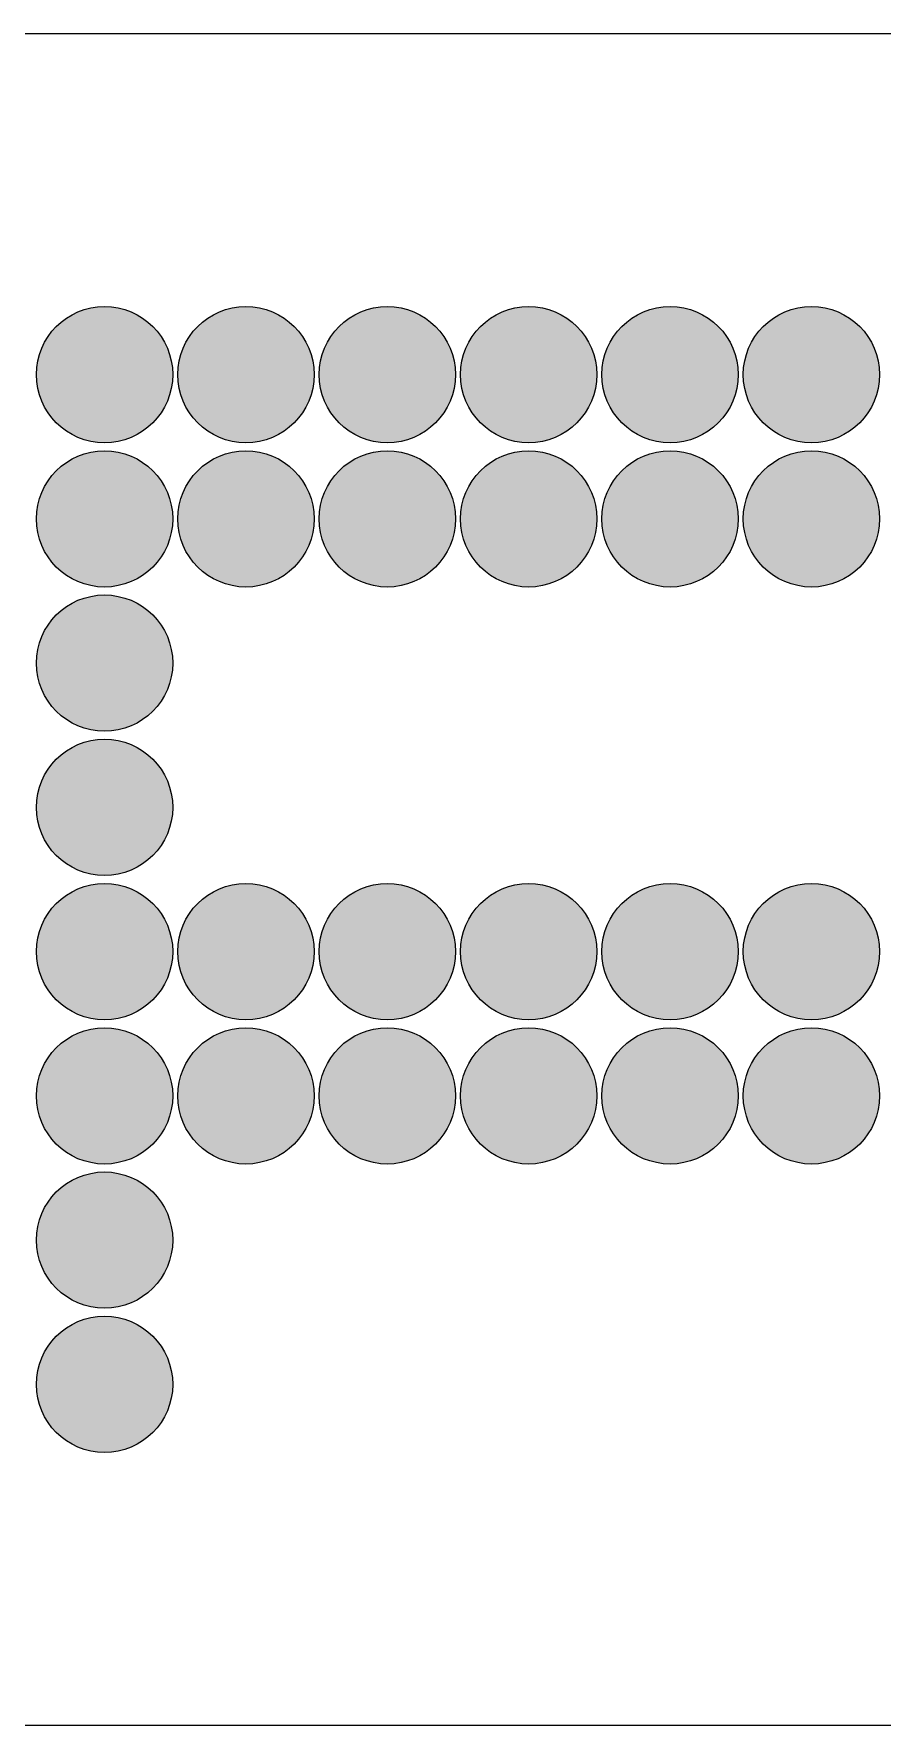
# Model space of a CAD drawing. Header units: inches. Extents: x 36 to 176, y 106 to 173.
# Drawn here: x 105.7 to 139.2, y 106.2 to 173.2 of the extents above; entities that cross this region are included whole.
import ezdxf

# ---------------------------------------------------------------- set-up
doc = ezdxf.new("R2010")
doc.units = ezdxf.units.IN
doc.header["$MEASUREMENT"] = 0
doc.layers.add('CUT', color=7, linetype='Continuous')
doc.layers.add('ENGRAVE', color=7, linetype='Continuous')

# ---------------------------------------------------------------- blocks, each defined once
blk = doc.blocks.new('block 2')
at = {"layer": 'CUT', "color": 7, "lineweight": 5, "true_color": 0xffffff}
blk.add_lwpolyline([(175.65, 173.2), (35.65, 173.2), (35.65, 106.2), (175.65, 106.2), (175.65, 173.2)], dxfattribs=at)
blk = doc.blocks.new('block 3')
at = {"layer": 'ENGRAVE', "true_color": 0xff0000}
h = blk.add_hatch(color=1, dxfattribs=at)
h.dxf.hatch_style = 2
edge = h.paths.add_edge_path()
edge.add_spline(control_points=[(116.95, 159.7), (116.95, 158.209), (118.159, 157), (119.65, 157), (121.141, 157), (122.35, 158.209), (122.35, 159.7), (122.35, 161.191), (121.141, 162.4), (119.65, 162.4), (118.159, 162.4), (116.95, 161.191), (116.95, 159.7), (116.95, 159.7), (116.95, 159.7), (116.95, 159.7)], knot_values=[0, 0, 0, 0, 1, 1, 1, 2, 2, 2, 3, 3, 3, 4, 4, 4, 5, 5, 5, 5], degree=3, periodic=1)
at = {"layer": 'ENGRAVE', "color": 7, "lineweight": 5, "true_color": 0xffffff}
blk.add_open_spline([(116.95, 159.7), (116.95, 158.209), (118.159, 157), (119.65, 157), (121.141, 157), (122.35, 158.209), (122.35, 159.7), (122.35, 161.191), (121.141, 162.4), (119.65, 162.4), (118.159, 162.4), (116.95, 161.191), (116.95, 159.7), (116.95, 159.7), (116.95, 159.7), (116.95, 159.7)], degree=3, knots=[0, 0, 0, 0, 1, 1, 1, 2, 2, 2, 3, 3, 3, 4, 4, 4, 5, 5, 5, 5], dxfattribs=at)
blk = doc.blocks.new('block 4')
at = {"layer": 'ENGRAVE', "true_color": 0xff0000}
h = blk.add_hatch(color=1, dxfattribs=at)
h.dxf.hatch_style = 2
edge = h.paths.add_edge_path()
edge.add_spline(control_points=[(116.95, 136.843), (116.95, 135.352), (118.159, 134.143), (119.65, 134.143), (121.141, 134.143), (122.35, 135.352), (122.35, 136.843), (122.35, 138.334), (121.141, 139.543), (119.65, 139.543), (118.159, 139.543), (116.95, 138.334), (116.95, 136.843), (116.95, 136.843), (116.95, 136.843), (116.95, 136.843)], knot_values=[0, 0, 0, 0, 1, 1, 1, 2, 2, 2, 3, 3, 3, 4, 4, 4, 5, 5, 5, 5], degree=3, periodic=1)
at = {"layer": 'ENGRAVE', "color": 7, "lineweight": 5, "true_color": 0xffffff}
blk.add_open_spline([(116.95, 136.843), (116.95, 135.352), (118.159, 134.143), (119.65, 134.143), (121.141, 134.143), (122.35, 135.352), (122.35, 136.843), (122.35, 138.334), (121.141, 139.543), (119.65, 139.543), (118.159, 139.543), (116.95, 138.334), (116.95, 136.843), (116.95, 136.843), (116.95, 136.843), (116.95, 136.843)], degree=3, knots=[0, 0, 0, 0, 1, 1, 1, 2, 2, 2, 3, 3, 3, 4, 4, 4, 5, 5, 5, 5], dxfattribs=at)
blk = doc.blocks.new('block 5')
at = {"layer": 'ENGRAVE', "true_color": 0xff0000}
h = blk.add_hatch(color=1, dxfattribs=at)
h.dxf.hatch_style = 2
edge = h.paths.add_edge_path()
edge.add_spline(control_points=[(116.95, 131.129), (116.95, 129.637), (118.159, 128.429), (119.65, 128.429), (121.141, 128.429), (122.35, 129.637), (122.35, 131.129), (122.35, 132.62), (121.141, 133.829), (119.65, 133.829), (118.159, 133.829), (116.95, 132.62), (116.95, 131.129), (116.95, 131.129), (116.95, 131.129), (116.95, 131.129)], knot_values=[0, 0, 0, 0, 1, 1, 1, 2, 2, 2, 3, 3, 3, 4, 4, 4, 5, 5, 5, 5], degree=3, periodic=1)
at = {"layer": 'ENGRAVE', "color": 7, "lineweight": 5, "true_color": 0xffffff}
blk.add_open_spline([(116.95, 131.129), (116.95, 129.637), (118.159, 128.429), (119.65, 128.429), (121.141, 128.429), (122.35, 129.637), (122.35, 131.129), (122.35, 132.62), (121.141, 133.829), (119.65, 133.829), (118.159, 133.829), (116.95, 132.62), (116.95, 131.129), (116.95, 131.129), (116.95, 131.129), (116.95, 131.129)], degree=3, knots=[0, 0, 0, 0, 1, 1, 1, 2, 2, 2, 3, 3, 3, 4, 4, 4, 5, 5, 5, 5], dxfattribs=at)
blk = doc.blocks.new('block 12')
at = {"layer": 'ENGRAVE', "true_color": 0xff0000}
h = blk.add_hatch(color=1, dxfattribs=at)
h.dxf.hatch_style = 2
edge = h.paths.add_edge_path()
edge.add_spline(control_points=[(122.55, 136.843), (122.55, 135.352), (123.759, 134.143), (125.25, 134.143), (126.741, 134.143), (127.95, 135.352), (127.95, 136.843), (127.95, 138.334), (126.741, 139.543), (125.25, 139.543), (123.759, 139.543), (122.55, 138.334), (122.55, 136.843), (122.55, 136.843), (122.55, 136.843), (122.55, 136.843)], knot_values=[0, 0, 0, 0, 1, 1, 1, 2, 2, 2, 3, 3, 3, 4, 4, 4, 5, 5, 5, 5], degree=3, periodic=1)
at = {"layer": 'ENGRAVE', "color": 7, "lineweight": 5, "true_color": 0xffffff}
blk.add_open_spline([(122.55, 136.843), (122.55, 135.352), (123.759, 134.143), (125.25, 134.143), (126.741, 134.143), (127.95, 135.352), (127.95, 136.843), (127.95, 138.334), (126.741, 139.543), (125.25, 139.543), (123.759, 139.543), (122.55, 138.334), (122.55, 136.843), (122.55, 136.843), (122.55, 136.843), (122.55, 136.843)], degree=3, knots=[0, 0, 0, 0, 1, 1, 1, 2, 2, 2, 3, 3, 3, 4, 4, 4, 5, 5, 5, 5], dxfattribs=at)
blk = doc.blocks.new('block 16')
at = {"layer": 'ENGRAVE', "true_color": 0xff0000}
h = blk.add_hatch(color=1, dxfattribs=at)
h.dxf.hatch_style = 2
edge = h.paths.add_edge_path()
edge.add_spline(control_points=[(116.95, 153.986), (116.95, 152.495), (118.159, 151.286), (119.65, 151.286), (121.141, 151.286), (122.35, 152.495), (122.35, 153.986), (122.35, 155.477), (121.141, 156.686), (119.65, 156.686), (118.159, 156.686), (116.95, 155.477), (116.95, 153.986), (116.95, 153.986), (116.95, 153.986), (116.95, 153.986)], knot_values=[0, 0, 0, 0, 1, 1, 1, 2, 2, 2, 3, 3, 3, 4, 4, 4, 5, 5, 5, 5], degree=3, periodic=1)
at = {"layer": 'ENGRAVE', "color": 7, "lineweight": 5, "true_color": 0xffffff}
blk.add_open_spline([(116.95, 153.986), (116.95, 152.495), (118.159, 151.286), (119.65, 151.286), (121.141, 151.286), (122.35, 152.495), (122.35, 153.986), (122.35, 155.477), (121.141, 156.686), (119.65, 156.686), (118.159, 156.686), (116.95, 155.477), (116.95, 153.986), (116.95, 153.986), (116.95, 153.986), (116.95, 153.986)], degree=3, knots=[0, 0, 0, 0, 1, 1, 1, 2, 2, 2, 3, 3, 3, 4, 4, 4, 5, 5, 5, 5], dxfattribs=at)
blk = doc.blocks.new('block 18')
at = {"layer": 'ENGRAVE', "true_color": 0xff0000}
h = blk.add_hatch(color=1, dxfattribs=at)
h.dxf.hatch_style = 2
edge = h.paths.add_edge_path()
edge.add_spline(control_points=[(105.75, 136.843), (105.75, 135.352), (106.959, 134.143), (108.45, 134.143), (109.941, 134.143), (111.15, 135.352), (111.15, 136.843), (111.15, 138.334), (109.941, 139.543), (108.45, 139.543), (106.959, 139.543), (105.75, 138.334), (105.75, 136.843), (105.75, 136.843), (105.75, 136.843), (105.75, 136.843)], knot_values=[0, 0, 0, 0, 1, 1, 1, 2, 2, 2, 3, 3, 3, 4, 4, 4, 5, 5, 5, 5], degree=3, periodic=1)
at = {"layer": 'ENGRAVE', "color": 7, "lineweight": 5, "true_color": 0xffffff}
blk.add_open_spline([(105.75, 136.843), (105.75, 135.352), (106.959, 134.143), (108.45, 134.143), (109.941, 134.143), (111.15, 135.352), (111.15, 136.843), (111.15, 138.334), (109.941, 139.543), (108.45, 139.543), (106.959, 139.543), (105.75, 138.334), (105.75, 136.843), (105.75, 136.843), (105.75, 136.843), (105.75, 136.843)], degree=3, knots=[0, 0, 0, 0, 1, 1, 1, 2, 2, 2, 3, 3, 3, 4, 4, 4, 5, 5, 5, 5], dxfattribs=at)
blk = doc.blocks.new('block 19')
at = {"layer": 'ENGRAVE', "true_color": 0xff0000}
h = blk.add_hatch(color=1, dxfattribs=at)
h.dxf.hatch_style = 2
edge = h.paths.add_edge_path()
edge.add_spline(control_points=[(105.75, 153.986), (105.75, 152.495), (106.959, 151.286), (108.45, 151.286), (109.941, 151.286), (111.15, 152.495), (111.15, 153.986), (111.15, 155.477), (109.941, 156.686), (108.45, 156.686), (106.959, 156.686), (105.75, 155.477), (105.75, 153.986), (105.75, 153.986), (105.75, 153.986), (105.75, 153.986)], knot_values=[0, 0, 0, 0, 1, 1, 1, 2, 2, 2, 3, 3, 3, 4, 4, 4, 5, 5, 5, 5], degree=3, periodic=1)
at = {"layer": 'ENGRAVE', "color": 7, "lineweight": 5, "true_color": 0xffffff}
blk.add_open_spline([(105.75, 153.986), (105.75, 152.495), (106.959, 151.286), (108.45, 151.286), (109.941, 151.286), (111.15, 152.495), (111.15, 153.986), (111.15, 155.477), (109.941, 156.686), (108.45, 156.686), (106.959, 156.686), (105.75, 155.477), (105.75, 153.986), (105.75, 153.986), (105.75, 153.986), (105.75, 153.986)], degree=3, knots=[0, 0, 0, 0, 1, 1, 1, 2, 2, 2, 3, 3, 3, 4, 4, 4, 5, 5, 5, 5], dxfattribs=at)
blk = doc.blocks.new('block 47')
at = {"layer": 'ENGRAVE', "true_color": 0xff0000}
h = blk.add_hatch(color=1, dxfattribs=at)
h.dxf.hatch_style = 2
edge = h.paths.add_edge_path()
edge.add_spline(control_points=[(105.75, 131.129), (105.75, 129.637), (106.959, 128.429), (108.45, 128.429), (109.941, 128.429), (111.15, 129.637), (111.15, 131.129), (111.15, 132.62), (109.941, 133.829), (108.45, 133.829), (106.959, 133.829), (105.75, 132.62), (105.75, 131.129), (105.75, 131.129), (105.75, 131.129), (105.75, 131.129)], knot_values=[0, 0, 0, 0, 1, 1, 1, 2, 2, 2, 3, 3, 3, 4, 4, 4, 5, 5, 5, 5], degree=3, periodic=1)
at = {"layer": 'ENGRAVE', "color": 7, "lineweight": 5, "true_color": 0xffffff}
blk.add_open_spline([(105.75, 131.129), (105.75, 129.637), (106.959, 128.429), (108.45, 128.429), (109.941, 128.429), (111.15, 129.637), (111.15, 131.129), (111.15, 132.62), (109.941, 133.829), (108.45, 133.829), (106.959, 133.829), (105.75, 132.62), (105.75, 131.129), (105.75, 131.129), (105.75, 131.129), (105.75, 131.129)], degree=3, knots=[0, 0, 0, 0, 1, 1, 1, 2, 2, 2, 3, 3, 3, 4, 4, 4, 5, 5, 5, 5], dxfattribs=at)
blk = doc.blocks.new('block 49')
at = {"layer": 'ENGRAVE', "true_color": 0xff0000}
h = blk.add_hatch(color=1, dxfattribs=at)
h.dxf.hatch_style = 2
edge = h.paths.add_edge_path()
edge.add_spline(control_points=[(122.55, 159.7), (122.55, 158.209), (123.759, 157), (125.25, 157), (126.741, 157), (127.95, 158.209), (127.95, 159.7), (127.95, 161.191), (126.741, 162.4), (125.25, 162.4), (123.759, 162.4), (122.55, 161.191), (122.55, 159.7), (122.55, 159.7), (122.55, 159.7), (122.55, 159.7)], knot_values=[0, 0, 0, 0, 1, 1, 1, 2, 2, 2, 3, 3, 3, 4, 4, 4, 5, 5, 5, 5], degree=3, periodic=1)
at = {"layer": 'ENGRAVE', "color": 7, "lineweight": 5, "true_color": 0xffffff}
blk.add_open_spline([(122.55, 159.7), (122.55, 158.209), (123.759, 157), (125.25, 157), (126.741, 157), (127.95, 158.209), (127.95, 159.7), (127.95, 161.191), (126.741, 162.4), (125.25, 162.4), (123.759, 162.4), (122.55, 161.191), (122.55, 159.7), (122.55, 159.7), (122.55, 159.7), (122.55, 159.7)], degree=3, knots=[0, 0, 0, 0, 1, 1, 1, 2, 2, 2, 3, 3, 3, 4, 4, 4, 5, 5, 5, 5], dxfattribs=at)
blk = doc.blocks.new('block 52')
at = {"layer": 'ENGRAVE', "true_color": 0xff0000}
h = blk.add_hatch(color=1, dxfattribs=at)
h.dxf.hatch_style = 2
edge = h.paths.add_edge_path()
edge.add_spline(control_points=[(133.75, 153.986), (133.75, 152.495), (134.959, 151.286), (136.45, 151.286), (137.941, 151.286), (139.15, 152.495), (139.15, 153.986), (139.15, 155.477), (137.941, 156.686), (136.45, 156.686), (134.959, 156.686), (133.75, 155.477), (133.75, 153.986), (133.75, 153.986), (133.75, 153.986), (133.75, 153.986)], knot_values=[0, 0, 0, 0, 1, 1, 1, 2, 2, 2, 3, 3, 3, 4, 4, 4, 5, 5, 5, 5], degree=3, periodic=1)
at = {"layer": 'ENGRAVE', "color": 7, "lineweight": 5, "true_color": 0xffffff}
blk.add_open_spline([(133.75, 153.986), (133.75, 152.495), (134.959, 151.286), (136.45, 151.286), (137.941, 151.286), (139.15, 152.495), (139.15, 153.986), (139.15, 155.477), (137.941, 156.686), (136.45, 156.686), (134.959, 156.686), (133.75, 155.477), (133.75, 153.986), (133.75, 153.986), (133.75, 153.986), (133.75, 153.986)], degree=3, knots=[0, 0, 0, 0, 1, 1, 1, 2, 2, 2, 3, 3, 3, 4, 4, 4, 5, 5, 5, 5], dxfattribs=at)
blk = doc.blocks.new('block 60')
at = {"layer": 'ENGRAVE', "true_color": 0xff0000}
h = blk.add_hatch(color=1, dxfattribs=at)
h.dxf.hatch_style = 2
edge = h.paths.add_edge_path()
edge.add_spline(control_points=[(122.55, 131.129), (122.55, 129.637), (123.759, 128.429), (125.25, 128.429), (126.741, 128.429), (127.95, 129.637), (127.95, 131.129), (127.95, 132.62), (126.741, 133.829), (125.25, 133.829), (123.759, 133.829), (122.55, 132.62), (122.55, 131.129), (122.55, 131.129), (122.55, 131.129), (122.55, 131.129)], knot_values=[0, 0, 0, 0, 1, 1, 1, 2, 2, 2, 3, 3, 3, 4, 4, 4, 5, 5, 5, 5], degree=3, periodic=1)
at = {"layer": 'ENGRAVE', "color": 7, "lineweight": 5, "true_color": 0xffffff}
blk.add_open_spline([(122.55, 131.129), (122.55, 129.637), (123.759, 128.429), (125.25, 128.429), (126.741, 128.429), (127.95, 129.637), (127.95, 131.129), (127.95, 132.62), (126.741, 133.829), (125.25, 133.829), (123.759, 133.829), (122.55, 132.62), (122.55, 131.129), (122.55, 131.129), (122.55, 131.129), (122.55, 131.129)], degree=3, knots=[0, 0, 0, 0, 1, 1, 1, 2, 2, 2, 3, 3, 3, 4, 4, 4, 5, 5, 5, 5], dxfattribs=at)
blk = doc.blocks.new('block 61')
at = {"layer": 'ENGRAVE', "true_color": 0xff0000}
h = blk.add_hatch(color=1, dxfattribs=at)
h.dxf.hatch_style = 2
edge = h.paths.add_edge_path()
edge.add_spline(control_points=[(105.75, 148.271), (105.75, 146.78), (106.959, 145.571), (108.45, 145.571), (109.941, 145.571), (111.15, 146.78), (111.15, 148.271), (111.15, 149.763), (109.941, 150.971), (108.45, 150.971), (106.959, 150.971), (105.75, 149.763), (105.75, 148.271), (105.75, 148.271), (105.75, 148.271), (105.75, 148.271)], knot_values=[0, 0, 0, 0, 1, 1, 1, 2, 2, 2, 3, 3, 3, 4, 4, 4, 5, 5, 5, 5], degree=3, periodic=1)
at = {"layer": 'ENGRAVE', "color": 7, "lineweight": 5, "true_color": 0xffffff}
blk.add_open_spline([(105.75, 148.271), (105.75, 146.78), (106.959, 145.571), (108.45, 145.571), (109.941, 145.571), (111.15, 146.78), (111.15, 148.271), (111.15, 149.763), (109.941, 150.971), (108.45, 150.971), (106.959, 150.971), (105.75, 149.763), (105.75, 148.271), (105.75, 148.271), (105.75, 148.271), (105.75, 148.271)], degree=3, knots=[0, 0, 0, 0, 1, 1, 1, 2, 2, 2, 3, 3, 3, 4, 4, 4, 5, 5, 5, 5], dxfattribs=at)
blk = doc.blocks.new('block 62')
at = {"layer": 'ENGRAVE', "true_color": 0xff0000}
h = blk.add_hatch(color=1, dxfattribs=at)
h.dxf.hatch_style = 2
edge = h.paths.add_edge_path()
edge.add_spline(control_points=[(111.35, 153.986), (111.35, 152.495), (112.559, 151.286), (114.05, 151.286), (115.541, 151.286), (116.75, 152.495), (116.75, 153.986), (116.75, 155.477), (115.541, 156.686), (114.05, 156.686), (112.559, 156.686), (111.35, 155.477), (111.35, 153.986), (111.35, 153.986), (111.35, 153.986), (111.35, 153.986)], knot_values=[0, 0, 0, 0, 1, 1, 1, 2, 2, 2, 3, 3, 3, 4, 4, 4, 5, 5, 5, 5], degree=3, periodic=1)
at = {"layer": 'ENGRAVE', "color": 7, "lineweight": 5, "true_color": 0xffffff}
blk.add_open_spline([(111.35, 153.986), (111.35, 152.495), (112.559, 151.286), (114.05, 151.286), (115.541, 151.286), (116.75, 152.495), (116.75, 153.986), (116.75, 155.477), (115.541, 156.686), (114.05, 156.686), (112.559, 156.686), (111.35, 155.477), (111.35, 153.986), (111.35, 153.986), (111.35, 153.986), (111.35, 153.986)], degree=3, knots=[0, 0, 0, 0, 1, 1, 1, 2, 2, 2, 3, 3, 3, 4, 4, 4, 5, 5, 5, 5], dxfattribs=at)
blk = doc.blocks.new('block 63')
at = {"layer": 'ENGRAVE', "true_color": 0xff0000}
h = blk.add_hatch(color=1, dxfattribs=at)
h.dxf.hatch_style = 2
edge = h.paths.add_edge_path()
edge.add_spline(control_points=[(111.35, 159.7), (111.35, 158.209), (112.559, 157), (114.05, 157), (115.541, 157), (116.75, 158.209), (116.75, 159.7), (116.75, 161.191), (115.541, 162.4), (114.05, 162.4), (112.559, 162.4), (111.35, 161.191), (111.35, 159.7), (111.35, 159.7), (111.35, 159.7), (111.35, 159.7)], knot_values=[0, 0, 0, 0, 1, 1, 1, 2, 2, 2, 3, 3, 3, 4, 4, 4, 5, 5, 5, 5], degree=3, periodic=1)
at = {"layer": 'ENGRAVE', "color": 7, "lineweight": 5, "true_color": 0xffffff}
blk.add_open_spline([(111.35, 159.7), (111.35, 158.209), (112.559, 157), (114.05, 157), (115.541, 157), (116.75, 158.209), (116.75, 159.7), (116.75, 161.191), (115.541, 162.4), (114.05, 162.4), (112.559, 162.4), (111.35, 161.191), (111.35, 159.7), (111.35, 159.7), (111.35, 159.7), (111.35, 159.7)], degree=3, knots=[0, 0, 0, 0, 1, 1, 1, 2, 2, 2, 3, 3, 3, 4, 4, 4, 5, 5, 5, 5], dxfattribs=at)
blk = doc.blocks.new('block 64')
at = {"layer": 'ENGRAVE', "true_color": 0xff0000}
h = blk.add_hatch(color=1, dxfattribs=at)
h.dxf.hatch_style = 2
edge = h.paths.add_edge_path()
edge.add_spline(control_points=[(111.35, 136.843), (111.35, 135.352), (112.559, 134.143), (114.05, 134.143), (115.541, 134.143), (116.75, 135.352), (116.75, 136.843), (116.75, 138.334), (115.541, 139.543), (114.05, 139.543), (112.559, 139.543), (111.35, 138.334), (111.35, 136.843), (111.35, 136.843), (111.35, 136.843), (111.35, 136.843)], knot_values=[0, 0, 0, 0, 1, 1, 1, 2, 2, 2, 3, 3, 3, 4, 4, 4, 5, 5, 5, 5], degree=3, periodic=1)
at = {"layer": 'ENGRAVE', "color": 7, "lineweight": 5, "true_color": 0xffffff}
blk.add_open_spline([(111.35, 136.843), (111.35, 135.352), (112.559, 134.143), (114.05, 134.143), (115.541, 134.143), (116.75, 135.352), (116.75, 136.843), (116.75, 138.334), (115.541, 139.543), (114.05, 139.543), (112.559, 139.543), (111.35, 138.334), (111.35, 136.843), (111.35, 136.843), (111.35, 136.843), (111.35, 136.843)], degree=3, knots=[0, 0, 0, 0, 1, 1, 1, 2, 2, 2, 3, 3, 3, 4, 4, 4, 5, 5, 5, 5], dxfattribs=at)
blk = doc.blocks.new('block 65')
at = {"layer": 'ENGRAVE', "true_color": 0xff0000}
h = blk.add_hatch(color=1, dxfattribs=at)
h.dxf.hatch_style = 2
edge = h.paths.add_edge_path()
edge.add_spline(control_points=[(128.15, 131.129), (128.15, 129.637), (129.359, 128.429), (130.85, 128.429), (132.341, 128.429), (133.55, 129.637), (133.55, 131.129), (133.55, 132.62), (132.341, 133.829), (130.85, 133.829), (129.359, 133.829), (128.15, 132.62), (128.15, 131.129), (128.15, 131.129), (128.15, 131.129), (128.15, 131.129)], knot_values=[0, 0, 0, 0, 1, 1, 1, 2, 2, 2, 3, 3, 3, 4, 4, 4, 5, 5, 5, 5], degree=3, periodic=1)
at = {"layer": 'ENGRAVE', "color": 7, "lineweight": 5, "true_color": 0xffffff}
blk.add_open_spline([(128.15, 131.129), (128.15, 129.637), (129.359, 128.429), (130.85, 128.429), (132.341, 128.429), (133.55, 129.637), (133.55, 131.129), (133.55, 132.62), (132.341, 133.829), (130.85, 133.829), (129.359, 133.829), (128.15, 132.62), (128.15, 131.129), (128.15, 131.129), (128.15, 131.129), (128.15, 131.129)], degree=3, knots=[0, 0, 0, 0, 1, 1, 1, 2, 2, 2, 3, 3, 3, 4, 4, 4, 5, 5, 5, 5], dxfattribs=at)
blk = doc.blocks.new('block 69')
at = {"layer": 'ENGRAVE', "true_color": 0xff0000}
h = blk.add_hatch(color=1, dxfattribs=at)
h.dxf.hatch_style = 2
edge = h.paths.add_edge_path()
edge.add_spline(control_points=[(133.75, 136.843), (133.75, 135.352), (134.959, 134.143), (136.45, 134.143), (137.941, 134.143), (139.15, 135.352), (139.15, 136.843), (139.15, 138.334), (137.941, 139.543), (136.45, 139.543), (134.959, 139.543), (133.75, 138.334), (133.75, 136.843), (133.75, 136.843), (133.75, 136.843), (133.75, 136.843)], knot_values=[0, 0, 0, 0, 1, 1, 1, 2, 2, 2, 3, 3, 3, 4, 4, 4, 5, 5, 5, 5], degree=3, periodic=1)
at = {"layer": 'ENGRAVE', "color": 7, "lineweight": 5, "true_color": 0xffffff}
blk.add_open_spline([(133.75, 136.843), (133.75, 135.352), (134.959, 134.143), (136.45, 134.143), (137.941, 134.143), (139.15, 135.352), (139.15, 136.843), (139.15, 138.334), (137.941, 139.543), (136.45, 139.543), (134.959, 139.543), (133.75, 138.334), (133.75, 136.843), (133.75, 136.843), (133.75, 136.843), (133.75, 136.843)], degree=3, knots=[0, 0, 0, 0, 1, 1, 1, 2, 2, 2, 3, 3, 3, 4, 4, 4, 5, 5, 5, 5], dxfattribs=at)
blk = doc.blocks.new('block 72')
at = {"layer": 'ENGRAVE', "true_color": 0xff0000}
h = blk.add_hatch(color=1, dxfattribs=at)
h.dxf.hatch_style = 2
edge = h.paths.add_edge_path()
edge.add_spline(control_points=[(122.55, 153.986), (122.55, 152.495), (123.759, 151.286), (125.25, 151.286), (126.741, 151.286), (127.95, 152.495), (127.95, 153.986), (127.95, 155.477), (126.741, 156.686), (125.25, 156.686), (123.759, 156.686), (122.55, 155.477), (122.55, 153.986), (122.55, 153.986), (122.55, 153.986), (122.55, 153.986)], knot_values=[0, 0, 0, 0, 1, 1, 1, 2, 2, 2, 3, 3, 3, 4, 4, 4, 5, 5, 5, 5], degree=3, periodic=1)
at = {"layer": 'ENGRAVE', "color": 7, "lineweight": 5, "true_color": 0xffffff}
blk.add_open_spline([(122.55, 153.986), (122.55, 152.495), (123.759, 151.286), (125.25, 151.286), (126.741, 151.286), (127.95, 152.495), (127.95, 153.986), (127.95, 155.477), (126.741, 156.686), (125.25, 156.686), (123.759, 156.686), (122.55, 155.477), (122.55, 153.986), (122.55, 153.986), (122.55, 153.986), (122.55, 153.986)], degree=3, knots=[0, 0, 0, 0, 1, 1, 1, 2, 2, 2, 3, 3, 3, 4, 4, 4, 5, 5, 5, 5], dxfattribs=at)
blk = doc.blocks.new('block 75')
at = {"layer": 'ENGRAVE', "true_color": 0xff0000}
h = blk.add_hatch(color=1, dxfattribs=at)
h.dxf.hatch_style = 2
edge = h.paths.add_edge_path()
edge.add_spline(control_points=[(133.75, 159.7), (133.75, 158.209), (134.959, 157), (136.45, 157), (137.941, 157), (139.15, 158.209), (139.15, 159.7), (139.15, 161.191), (137.941, 162.4), (136.45, 162.4), (134.959, 162.4), (133.75, 161.191), (133.75, 159.7), (133.75, 159.7), (133.75, 159.7), (133.75, 159.7)], knot_values=[0, 0, 0, 0, 1, 1, 1, 2, 2, 2, 3, 3, 3, 4, 4, 4, 5, 5, 5, 5], degree=3, periodic=1)
at = {"layer": 'ENGRAVE', "color": 7, "lineweight": 5, "true_color": 0xffffff}
blk.add_open_spline([(133.75, 159.7), (133.75, 158.209), (134.959, 157), (136.45, 157), (137.941, 157), (139.15, 158.209), (139.15, 159.7), (139.15, 161.191), (137.941, 162.4), (136.45, 162.4), (134.959, 162.4), (133.75, 161.191), (133.75, 159.7), (133.75, 159.7), (133.75, 159.7), (133.75, 159.7)], degree=3, knots=[0, 0, 0, 0, 1, 1, 1, 2, 2, 2, 3, 3, 3, 4, 4, 4, 5, 5, 5, 5], dxfattribs=at)
blk = doc.blocks.new('block 77')
at = {"layer": 'ENGRAVE', "true_color": 0xff0000}
h = blk.add_hatch(color=1, dxfattribs=at)
h.dxf.hatch_style = 2
edge = h.paths.add_edge_path()
edge.add_spline(control_points=[(105.75, 119.7), (105.75, 118.209), (106.959, 117), (108.45, 117), (109.941, 117), (111.15, 118.209), (111.15, 119.7), (111.15, 121.191), (109.941, 122.4), (108.45, 122.4), (106.959, 122.4), (105.75, 121.191), (105.75, 119.7), (105.75, 119.7), (105.75, 119.7), (105.75, 119.7)], knot_values=[0, 0, 0, 0, 1, 1, 1, 2, 2, 2, 3, 3, 3, 4, 4, 4, 5, 5, 5, 5], degree=3, periodic=1)
at = {"layer": 'ENGRAVE', "color": 7, "lineweight": 5, "true_color": 0xffffff}
blk.add_open_spline([(105.75, 119.7), (105.75, 118.209), (106.959, 117), (108.45, 117), (109.941, 117), (111.15, 118.209), (111.15, 119.7), (111.15, 121.191), (109.941, 122.4), (108.45, 122.4), (106.959, 122.4), (105.75, 121.191), (105.75, 119.7), (105.75, 119.7), (105.75, 119.7), (105.75, 119.7)], degree=3, knots=[0, 0, 0, 0, 1, 1, 1, 2, 2, 2, 3, 3, 3, 4, 4, 4, 5, 5, 5, 5], dxfattribs=at)
blk = doc.blocks.new('block 78')
at = {"layer": 'ENGRAVE', "true_color": 0xff0000}
h = blk.add_hatch(color=1, dxfattribs=at)
h.dxf.hatch_style = 2
edge = h.paths.add_edge_path()
edge.add_spline(control_points=[(105.75, 142.557), (105.75, 141.066), (106.959, 139.857), (108.45, 139.857), (109.941, 139.857), (111.15, 141.066), (111.15, 142.557), (111.15, 144.048), (109.941, 145.257), (108.45, 145.257), (106.959, 145.257), (105.75, 144.048), (105.75, 142.557), (105.75, 142.557), (105.75, 142.557), (105.75, 142.557)], knot_values=[0, 0, 0, 0, 1, 1, 1, 2, 2, 2, 3, 3, 3, 4, 4, 4, 5, 5, 5, 5], degree=3, periodic=1)
at = {"layer": 'ENGRAVE', "color": 7, "lineweight": 5, "true_color": 0xffffff}
blk.add_open_spline([(105.75, 142.557), (105.75, 141.066), (106.959, 139.857), (108.45, 139.857), (109.941, 139.857), (111.15, 141.066), (111.15, 142.557), (111.15, 144.048), (109.941, 145.257), (108.45, 145.257), (106.959, 145.257), (105.75, 144.048), (105.75, 142.557), (105.75, 142.557), (105.75, 142.557), (105.75, 142.557)], degree=3, knots=[0, 0, 0, 0, 1, 1, 1, 2, 2, 2, 3, 3, 3, 4, 4, 4, 5, 5, 5, 5], dxfattribs=at)
blk = doc.blocks.new('block 79')
at = {"layer": 'ENGRAVE', "true_color": 0xff0000}
h = blk.add_hatch(color=1, dxfattribs=at)
h.dxf.hatch_style = 2
edge = h.paths.add_edge_path()
edge.add_spline(control_points=[(105.75, 159.7), (105.75, 158.209), (106.959, 157), (108.45, 157), (109.941, 157), (111.15, 158.209), (111.15, 159.7), (111.15, 161.191), (109.941, 162.4), (108.45, 162.4), (106.959, 162.4), (105.75, 161.191), (105.75, 159.7), (105.75, 159.7), (105.75, 159.7), (105.75, 159.7)], knot_values=[0, 0, 0, 0, 1, 1, 1, 2, 2, 2, 3, 3, 3, 4, 4, 4, 5, 5, 5, 5], degree=3, periodic=1)
at = {"layer": 'ENGRAVE', "color": 7, "lineweight": 5, "true_color": 0xffffff}
blk.add_open_spline([(105.75, 159.7), (105.75, 158.209), (106.959, 157), (108.45, 157), (109.941, 157), (111.15, 158.209), (111.15, 159.7), (111.15, 161.191), (109.941, 162.4), (108.45, 162.4), (106.959, 162.4), (105.75, 161.191), (105.75, 159.7), (105.75, 159.7), (105.75, 159.7), (105.75, 159.7)], degree=3, knots=[0, 0, 0, 0, 1, 1, 1, 2, 2, 2, 3, 3, 3, 4, 4, 4, 5, 5, 5, 5], dxfattribs=at)
blk = doc.blocks.new('block 107')
at = {"layer": 'ENGRAVE', "true_color": 0xff0000}
h = blk.add_hatch(color=1, dxfattribs=at)
h.dxf.hatch_style = 2
edge = h.paths.add_edge_path()
edge.add_spline(control_points=[(105.75, 125.414), (105.75, 123.923), (106.959, 122.714), (108.45, 122.714), (109.941, 122.714), (111.15, 123.923), (111.15, 125.414), (111.15, 126.905), (109.941, 128.114), (108.45, 128.114), (106.959, 128.114), (105.75, 126.905), (105.75, 125.414), (105.75, 125.414), (105.75, 125.414), (105.75, 125.414)], knot_values=[0, 0, 0, 0, 1, 1, 1, 2, 2, 2, 3, 3, 3, 4, 4, 4, 5, 5, 5, 5], degree=3, periodic=1)
at = {"layer": 'ENGRAVE', "color": 7, "lineweight": 5, "true_color": 0xffffff}
blk.add_open_spline([(105.75, 125.414), (105.75, 123.923), (106.959, 122.714), (108.45, 122.714), (109.941, 122.714), (111.15, 123.923), (111.15, 125.414), (111.15, 126.905), (109.941, 128.114), (108.45, 128.114), (106.959, 128.114), (105.75, 126.905), (105.75, 125.414), (105.75, 125.414), (105.75, 125.414), (105.75, 125.414)], degree=3, knots=[0, 0, 0, 0, 1, 1, 1, 2, 2, 2, 3, 3, 3, 4, 4, 4, 5, 5, 5, 5], dxfattribs=at)
blk = doc.blocks.new('block 109')
at = {"layer": 'ENGRAVE', "true_color": 0xff0000}
h = blk.add_hatch(color=1, dxfattribs=at)
h.dxf.hatch_style = 2
edge = h.paths.add_edge_path()
edge.add_spline(control_points=[(128.15, 159.7), (128.15, 158.209), (129.359, 157), (130.85, 157), (132.341, 157), (133.55, 158.209), (133.55, 159.7), (133.55, 161.191), (132.341, 162.4), (130.85, 162.4), (129.359, 162.4), (128.15, 161.191), (128.15, 159.7), (128.15, 159.7), (128.15, 159.7), (128.15, 159.7)], knot_values=[0, 0, 0, 0, 1, 1, 1, 2, 2, 2, 3, 3, 3, 4, 4, 4, 5, 5, 5, 5], degree=3, periodic=1)
at = {"layer": 'ENGRAVE', "color": 7, "lineweight": 5, "true_color": 0xffffff}
blk.add_open_spline([(128.15, 159.7), (128.15, 158.209), (129.359, 157), (130.85, 157), (132.341, 157), (133.55, 158.209), (133.55, 159.7), (133.55, 161.191), (132.341, 162.4), (130.85, 162.4), (129.359, 162.4), (128.15, 161.191), (128.15, 159.7), (128.15, 159.7), (128.15, 159.7), (128.15, 159.7)], degree=3, knots=[0, 0, 0, 0, 1, 1, 1, 2, 2, 2, 3, 3, 3, 4, 4, 4, 5, 5, 5, 5], dxfattribs=at)
blk = doc.blocks.new('block 112')
at = {"layer": 'ENGRAVE', "true_color": 0xff0000}
h = blk.add_hatch(color=1, dxfattribs=at)
h.dxf.hatch_style = 2
edge = h.paths.add_edge_path()
edge.add_spline(control_points=[(128.15, 153.986), (128.15, 152.495), (129.359, 151.286), (130.85, 151.286), (132.341, 151.286), (133.55, 152.495), (133.55, 153.986), (133.55, 155.477), (132.341, 156.686), (130.85, 156.686), (129.359, 156.686), (128.15, 155.477), (128.15, 153.986), (128.15, 153.986), (128.15, 153.986), (128.15, 153.986)], knot_values=[0, 0, 0, 0, 1, 1, 1, 2, 2, 2, 3, 3, 3, 4, 4, 4, 5, 5, 5, 5], degree=3, periodic=1)
at = {"layer": 'ENGRAVE', "color": 7, "lineweight": 5, "true_color": 0xffffff}
blk.add_open_spline([(128.15, 153.986), (128.15, 152.495), (129.359, 151.286), (130.85, 151.286), (132.341, 151.286), (133.55, 152.495), (133.55, 153.986), (133.55, 155.477), (132.341, 156.686), (130.85, 156.686), (129.359, 156.686), (128.15, 155.477), (128.15, 153.986), (128.15, 153.986), (128.15, 153.986), (128.15, 153.986)], degree=3, knots=[0, 0, 0, 0, 1, 1, 1, 2, 2, 2, 3, 3, 3, 4, 4, 4, 5, 5, 5, 5], dxfattribs=at)
blk = doc.blocks.new('block 115')
at = {"layer": 'ENGRAVE', "true_color": 0xff0000}
h = blk.add_hatch(color=1, dxfattribs=at)
h.dxf.hatch_style = 2
edge = h.paths.add_edge_path()
edge.add_spline(control_points=[(128.15, 136.843), (128.15, 135.352), (129.359, 134.143), (130.85, 134.143), (132.341, 134.143), (133.55, 135.352), (133.55, 136.843), (133.55, 138.334), (132.341, 139.543), (130.85, 139.543), (129.359, 139.543), (128.15, 138.334), (128.15, 136.843), (128.15, 136.843), (128.15, 136.843), (128.15, 136.843)], knot_values=[0, 0, 0, 0, 1, 1, 1, 2, 2, 2, 3, 3, 3, 4, 4, 4, 5, 5, 5, 5], degree=3, periodic=1)
at = {"layer": 'ENGRAVE', "color": 7, "lineweight": 5, "true_color": 0xffffff}
blk.add_open_spline([(128.15, 136.843), (128.15, 135.352), (129.359, 134.143), (130.85, 134.143), (132.341, 134.143), (133.55, 135.352), (133.55, 136.843), (133.55, 138.334), (132.341, 139.543), (130.85, 139.543), (129.359, 139.543), (128.15, 138.334), (128.15, 136.843), (128.15, 136.843), (128.15, 136.843), (128.15, 136.843)], degree=3, knots=[0, 0, 0, 0, 1, 1, 1, 2, 2, 2, 3, 3, 3, 4, 4, 4, 5, 5, 5, 5], dxfattribs=at)
blk = doc.blocks.new('block 119')
at = {"layer": 'ENGRAVE', "true_color": 0xff0000}
h = blk.add_hatch(color=1, dxfattribs=at)
h.dxf.hatch_style = 2
edge = h.paths.add_edge_path()
edge.add_spline(control_points=[(133.75, 131.129), (133.75, 129.637), (134.959, 128.429), (136.45, 128.429), (137.941, 128.429), (139.15, 129.637), (139.15, 131.129), (139.15, 132.62), (137.941, 133.829), (136.45, 133.829), (134.959, 133.829), (133.75, 132.62), (133.75, 131.129), (133.75, 131.129), (133.75, 131.129), (133.75, 131.129)], knot_values=[0, 0, 0, 0, 1, 1, 1, 2, 2, 2, 3, 3, 3, 4, 4, 4, 5, 5, 5, 5], degree=3, periodic=1)
at = {"layer": 'ENGRAVE', "color": 7, "lineweight": 5, "true_color": 0xffffff}
blk.add_open_spline([(133.75, 131.129), (133.75, 129.637), (134.959, 128.429), (136.45, 128.429), (137.941, 128.429), (139.15, 129.637), (139.15, 131.129), (139.15, 132.62), (137.941, 133.829), (136.45, 133.829), (134.959, 133.829), (133.75, 132.62), (133.75, 131.129), (133.75, 131.129), (133.75, 131.129), (133.75, 131.129)], degree=3, knots=[0, 0, 0, 0, 1, 1, 1, 2, 2, 2, 3, 3, 3, 4, 4, 4, 5, 5, 5, 5], dxfattribs=at)
blk = doc.blocks.new('block 120')
at = {"layer": 'ENGRAVE', "true_color": 0xff0000}
h = blk.add_hatch(color=1, dxfattribs=at)
h.dxf.hatch_style = 2
edge = h.paths.add_edge_path()
edge.add_spline(control_points=[(111.35, 131.129), (111.35, 129.637), (112.559, 128.429), (114.05, 128.429), (115.541, 128.429), (116.75, 129.637), (116.75, 131.129), (116.75, 132.62), (115.541, 133.829), (114.05, 133.829), (112.559, 133.829), (111.35, 132.62), (111.35, 131.129), (111.35, 131.129), (111.35, 131.129), (111.35, 131.129)], knot_values=[0, 0, 0, 0, 1, 1, 1, 2, 2, 2, 3, 3, 3, 4, 4, 4, 5, 5, 5, 5], degree=3, periodic=1)
at = {"layer": 'ENGRAVE', "color": 7, "lineweight": 5, "true_color": 0xffffff}
blk.add_open_spline([(111.35, 131.129), (111.35, 129.637), (112.559, 128.429), (114.05, 128.429), (115.541, 128.429), (116.75, 129.637), (116.75, 131.129), (116.75, 132.62), (115.541, 133.829), (114.05, 133.829), (112.559, 133.829), (111.35, 132.62), (111.35, 131.129), (111.35, 131.129), (111.35, 131.129), (111.35, 131.129)], degree=3, knots=[0, 0, 0, 0, 1, 1, 1, 2, 2, 2, 3, 3, 3, 4, 4, 4, 5, 5, 5, 5], dxfattribs=at)

msp = doc.modelspace()

# ---------------------------------------------------------------- block references
at = {"layer": 'CUT'}
msp.add_blockref('block 2', (0, 0), dxfattribs=at)
at = {"layer": 'ENGRAVE'}
for name in ['block 79', 'block 63', 'block 3', 'block 49', 'block 109', 'block 75', 'block 19', 'block 62', 'block 16', 'block 72', 'block 112', 'block 52', 'block 61', 'block 78', 'block 18', 'block 64', 'block 4', 'block 12', 'block 115', 'block 69', 'block 47', 'block 120', 'block 5', 'block 60', 'block 65', 'block 119', 'block 107', 'block 77']:
    msp.add_blockref(name, (0, 0), dxfattribs=at)

doc.saveas('drawing.dxf')
